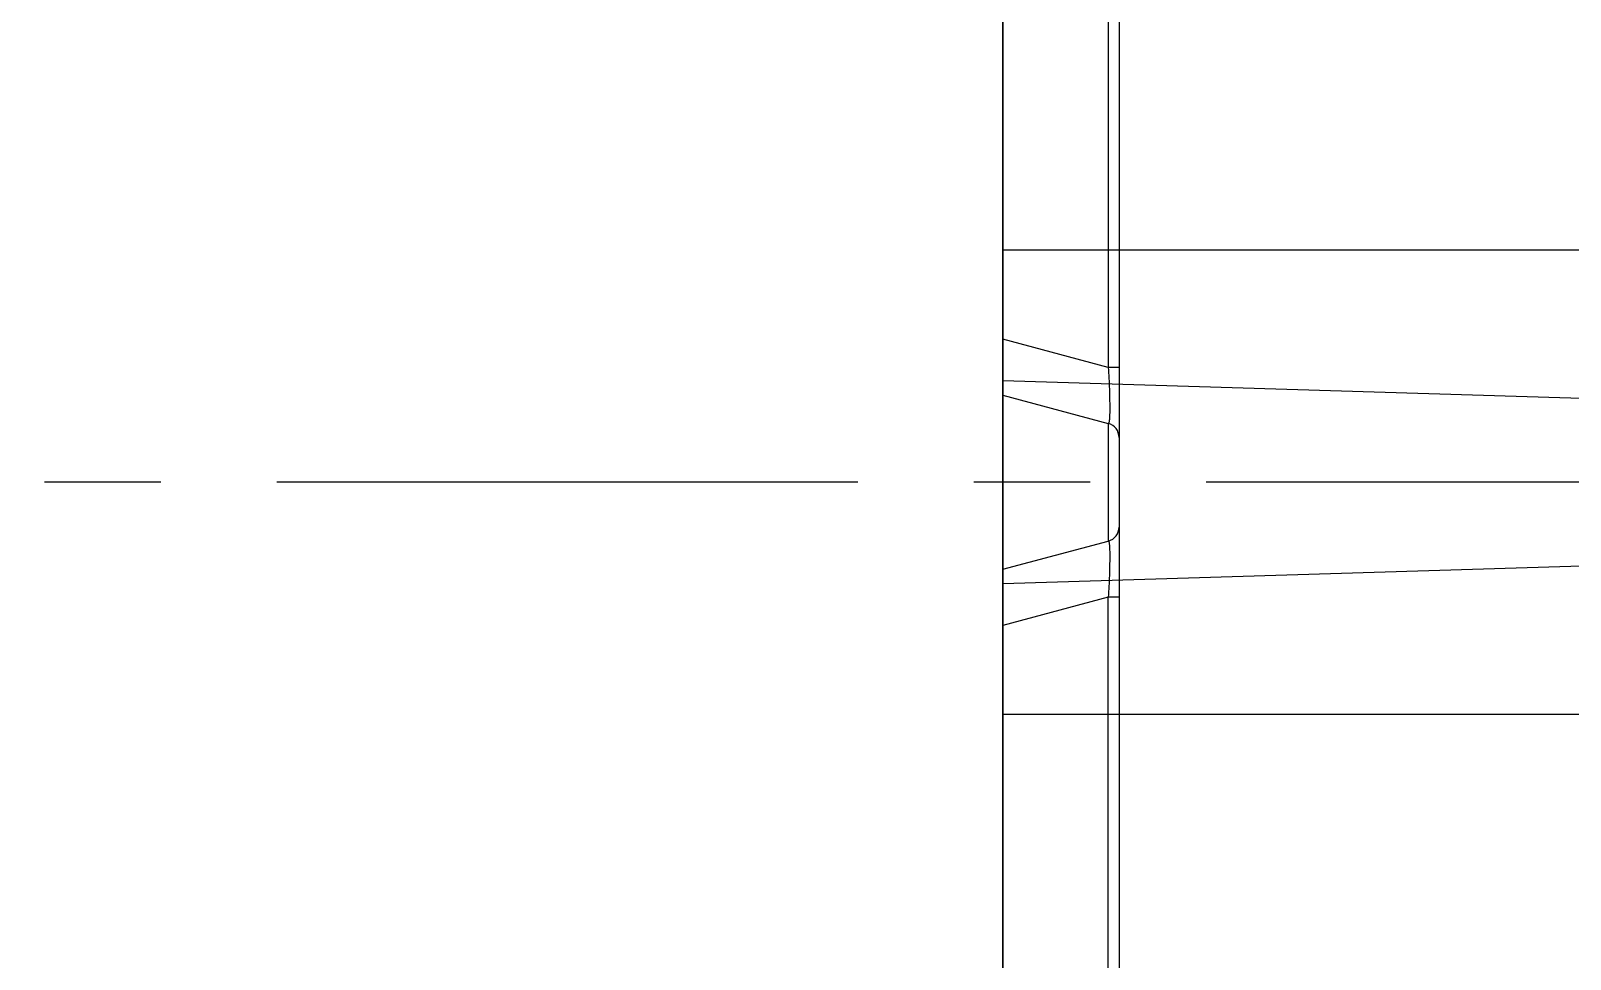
# Model space of a CAD drawing. Header units: millimetres. Extents: x 27300 to 28436, y -21252 to -20448.
# Drawn here: x 27552.2 to 27605.2, y -20685.4 to -20653.4 of the extents above; entities that cross this region are included whole.
import ezdxf

# ---------------------------------------------------------------- set-up
doc = ezdxf.new("R2010")
doc.units = ezdxf.units.MM
doc.header["$LTSCALE"] = 8
doc.linetypes.add('CENTER', pattern=[2, 1.25, -0.25, 0.25, -0.25])
for name, color, linetype in [('Cav-cor', 30, 'Continuous'), ('Ru', 8, 'Continuous'), ('WT', 4, 'Continuous')]:
    doc.layers.add(name, color=color, linetype=linetype)

# ---------------------------------------------------------------- blocks, each defined once
blk = doc.blocks.new('20160901.200809')
at = {"layer": 'Cav-cor', "color": 241}
for p, q in [((-0.396, -29.877), (-0.396, 122.552)), ((3.233, 115.642), (3.233, 88.608)), ((3.604, 115.642), (3.604, 9.07)), ((3.233, 88.608), (-0.396, 89.581)), ((3.604, 88.608), (3.233, 88.608)), ((-0.396, 87.649), (3.233, 86.676)), ((3.233, 86.676), (3.233, 82.621)), ((-0.396, 81.649), (3.233, 82.621)), ((3.233, 80.69), (-0.396, 79.717)), ((3.233, 10.668), (3.233, 80.69)), ((3.604, 80.69), (3.233, 80.69))]:
    blk.add_line(p, q, dxfattribs=at)
for centre, start, end in [((3.104, 86.193), 0, 75), ((3.104, 83.104), 285, 0)]:
    blk.add_arc(centre, 0.5, start, end, dxfattribs=at)
for points, knots in [([(3.233, 88.608), (3.241, 88.481), (3.254, 88.232), (3.269, 87.869), (3.278, 87.534), (3.282, 87.241), (3.28, 87.004), (3.273, 86.846), (3.263, 86.754), (3.256, 86.715), (3.249, 86.693), (3.245, 86.682), (3.237, 86.675), (3.233, 86.676)], [0, 0, 0, 0, 0.196183, 0.38583, 0.561151, 0.714192, 0.837977, 0.927541, 0.958663, 0.98063, 0.988266, 0.993806, 1, 1, 1, 1]), ([(3.233, 82.621), (3.237, 82.622), (3.245, 82.616), (3.249, 82.605), (3.256, 82.583), (3.263, 82.544), (3.273, 82.452), (3.28, 82.294), (3.282, 82.057), (3.278, 81.765), (3.269, 81.429), (3.254, 81.066), (3.241, 80.816), (3.233, 80.69)], [0, 0, 0, 0, 0.00619, 0.011723, 0.019353, 0.041288, 0.072387, 0.16188, 0.285605, 0.438621, 0.613967, 0.803701, 1, 1, 1, 1])]:
    blk.add_open_spline(points, degree=3, knots=knots, dxfattribs=at)

msp = doc.modelspace()

# ---------------------------------------------------------------- linework, layer by layer
at = {"linetype": 'Continuous'}
for p, q in [((27631.212, -20660.931), (27585.712, -20660.931)), ((27631.212, -20676.931), (27585.712, -20676.931))]:
    msp.add_line(p, q, dxfattribs=at)
at = {"linetype": 'CENTER', "ltscale": 2}
msp.add_line((27676.712, -20668.931), (27340.712, -20668.931), dxfattribs=at)
at = {"layer": 'Cav-cor', "color": 241}
msp.add_line((27585.712, -20538.931), (27585.712, -20798.931), dxfattribs=at)
at = {"layer": 'Ru'}
for points in [[(27647.776, -20667.331), (27585.712, -20665.431)], [(27647.776, -20670.531), (27585.712, -20672.431)]]:
    msp.add_lwpolyline(points, dxfattribs=at)

# ---------------------------------------------------------------- block references
at = {"layer": 'WT'}
msp.add_blockref('20160901.200809', (27586.108, -20753.58), dxfattribs=at)

doc.saveas('drawing.dxf')
